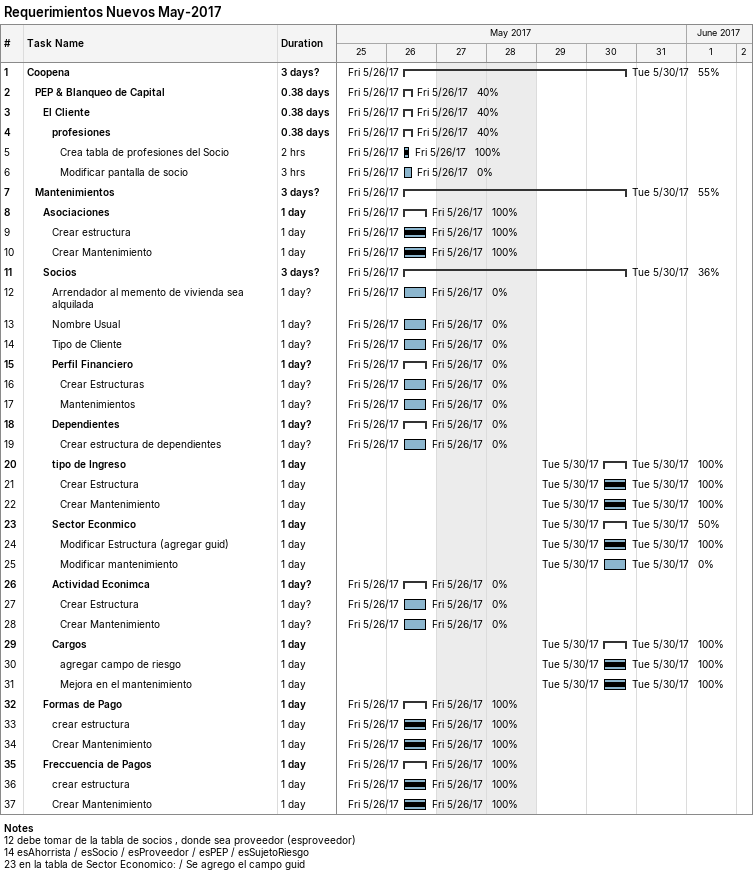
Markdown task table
Requerimientos Nuevos May-2017

| ID | Level | Task | Duration | Start | Finish | % complete |
|---|---|---|---|---|---|---|
| 1 | 1 | **Coopena** | 3d? | 2017-05-26 | 2017-05-30 | 55 |
| 2 | 2 | **PEP & Blanqueo de Capital** | 0.38d | 2017-05-26 | 2017-05-26 | 40 |
| 3 | 3 | **El Cliente** | 0.38d | 2017-05-26 | 2017-05-26 | 40 |
| 4 | 4 | **profesiones** | 0.38d | 2017-05-26 | 2017-05-26 | 40 |
| 5 | 5 | Crea tabla de profesiones del Socio | 2h | 2017-05-26 | 2017-05-26 | 100 |
| 6 | 5 | Modificar pantalla de socio | 3h | 2017-05-26 | 2017-05-26 | 0 |
| 7 | 2 | **Mantenimientos** | 3d? | 2017-05-26 | 2017-05-30 | 55 |
| 8 | 3 | **Asociaciones** | 1d | 2017-05-26 | 2017-05-26 | 100 |
| 9 | 4 | Crear estructura | 1d | 2017-05-26 | 2017-05-26 | 100 |
| 10 | 4 | Crear Mantenimiento | 1d | 2017-05-26 | 2017-05-26 | 100 |
| 11 | 3 | **Socios** | 3d? | 2017-05-26 | 2017-05-30 | 36 |
| 12 | 4 | Arrendador al memento de vivienda sea alquilada | 1d? | 2017-05-26 | 2017-05-26 | 0 |
| 13 | 4 | Nombre Usual | 1d? | 2017-05-26 | 2017-05-26 | 0 |
| 14 | 4 | Tipo de Cliente | 1d? | 2017-05-26 | 2017-05-26 | 0 |
| 15 | 4 | **Perfil Financiero** | 1d? | 2017-05-26 | 2017-05-26 | 0 |
| 16 | 5 | Crear Estructuras | 1d? | 2017-05-26 | 2017-05-26 | 0 |
| 17 | 5 | Mantenimientos | 1d? | 2017-05-26 | 2017-05-26 | 0 |
| 18 | 4 | **Dependientes** | 1d? | 2017-05-26 | 2017-05-26 | 0 |
| 19 | 5 | Crear estructura de dependientes | 1d? | 2017-05-26 | 2017-05-26 | 0 |
| 20 | 4 | **tipo de Ingreso** | 1d | 2017-05-30 | 2017-05-30 | 100 |
| 21 | 5 | Crear Estructura | 1d | 2017-05-30 | 2017-05-30 | 100 |
| 22 | 5 | Crear Mantenimiento | 1d | 2017-05-30 | 2017-05-30 | 100 |
| 23 | 4 | **Sector Econmico** | 1d | 2017-05-30 | 2017-05-30 | 50 |
| 24 | 5 | Modificar Estructura (agregar guid) | 1d | 2017-05-30 | 2017-05-30 | 100 |
| 25 | 5 | Modificar mantenimiento | 1d | 2017-05-30 | 2017-05-30 | 0 |
| 26 | 4 | **Actividad Econimca** | 1d? | 2017-05-26 | 2017-05-26 | 0 |
| 27 | 5 | Crear Estructura | 1d? | 2017-05-26 | 2017-05-26 | 0 |
| 28 | 5 | Crear Mantenimiento | 1d? | 2017-05-26 | 2017-05-26 | 0 |
| 29 | 4 | **Cargos** | 1d | 2017-05-30 | 2017-05-30 | 100 |
| 30 | 5 | agregar campo de riesgo | 1d | 2017-05-30 | 2017-05-30 | 100 |
| 31 | 5 | Mejora en el mantenimiento | 1d | 2017-05-30 | 2017-05-30 | 100 |
| 32 | 3 | **Formas de Pago** | 1d | 2017-05-26 | 2017-05-26 | 100 |
| 33 | 4 | crear estructura | 1d | 2017-05-26 | 2017-05-26 | 100 |
| 34 | 4 | Crear Mantenimiento | 1d | 2017-05-26 | 2017-05-26 | 100 |
| 35 | 3 | **Freccuencia de Pagos** | 1d | 2017-05-26 | 2017-05-26 | 100 |
| 36 | 4 | crear estructura | 1d | 2017-05-26 | 2017-05-26 | 100 |
| 37 | 4 | Crear Mantenimiento | 1d | 2017-05-26 | 2017-05-26 | 100 |

Notes
- 12: debe tomar de la tabla de socios , donde sea proveedor (esproveedor)
- 14: esAhorrista / esSocio / esProveedor / esPEP / esSujetoRiesgo
- 23: en la tabla de Sector Economico: / Se agrego el campo guid
